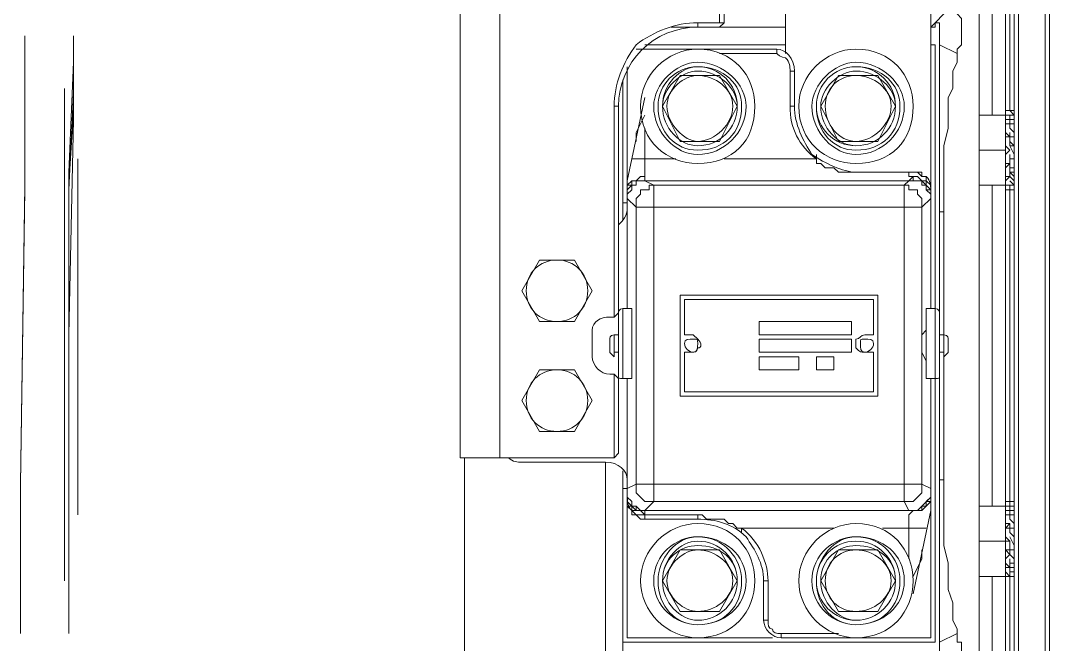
# Model space of a CAD drawing. Header units: millimetres. Extents: x 25083 to 52777, y 24772 to 45779.
# Drawn here: x 46653.2 to 46740.1, y 38603.4 to 38656.1 of the extents above; entities that cross this region are included whole.
import ezdxf

# ---------------------------------------------------------------- set-up
doc = ezdxf.new("R2010")
doc.units = ezdxf.units.MM

# ---------------------------------------------------------------- blocks, each defined once
blk = doc.blocks.new('zw$F4C5')
at = {"color": 7, "lineweight": 5}
for points in [[(626.854, 228.014), (626.854, 94.697)], [(627.225, 228.386), (627.225, 94.697)], [(629.454, 94.697), (629.454, 228.386)], [(629.454, 228.014), (629.454, 95.439)], [(629.825, 228.386), (629.825, 96.553)], [(626.111, 103.238), (626.111, 224.301)], [(623.883, 215.388), (623.883, 106.209)], [(607.543, 185.308), (607.543, 206.476)], [(619.798, 173.425), (619.798, 206.476)], [(580.063, 151.143), (580.063, 204.247)], [(583.405, 204.247), (583.405, 151.143)], [(601.973, 187.908), (601.973, 204.247)], [(602.344, 203.876), (602.344, 187.908)], [(624.997, 180.109), (624.997, 202.762)], [(626.483, 180.48), (626.483, 202.391)], [(619.798, 187.536), (621.284, 189.022), (621.284, 189.764)], [(621.284, 189.764), (621.655, 189.764), (621.655, 189.393), (622.026, 189.022), (622.026, 188.65), (622.398, 188.279), (622.398, 186.051), (622.026, 185.68), (622.026, 185.308)], [(600.116, 187.908), (601.973, 187.908)], [(600.116, 187.908), (600.116, 187.536)], [(601.973, 187.908), (602.344, 187.908)], [(601.973, 187.536), (602.344, 187.908)], [(620.541, 187.908), (620.17, 187.908), (620.17, 187.536), (619.798, 187.536)], [(620.541, 163.398), (620.541, 187.908)], [(620.541, 161.541), (620.541, 187.908)], [(607.543, 187.536), (597.888, 187.536)], [(601.973, 187.536), (600.116, 187.536)], [(543.298, 184.565), (543.298, 186.794)], [(543.298, 186.794), (543.298, 174.167)], [(547.383, 186.794), (547.383, 184.565)], [(547.383, 184.937), (547.383, 186.794)], [(595.66, 186.051), (607.543, 186.051)], [(619.798, 186.051), (620.17, 186.051)], [(620.17, 186.051), (620.17, 163.769)], [(620.541, 186.051), (622.026, 185.308)], [(594.917, 185.68), (606.801, 185.68)], [(606.801, 185.308), (601.973, 185.308)], [(606.801, 185.308), (606.801, 185.68)], [(620.912, 171.939), (620.912, 177.51), (621.284, 178.995), (621.284, 181.595), (621.655, 182.337), (621.655, 183.823), (622.026, 184.565), (622.026, 185.308)], [(543.298, 173.796), (543.298, 184.565)], [(547.383, 184.565), (547.012, 175.281)], [(547.383, 179.738), (547.383, 184.937)], [(547.383, 181.966), (547.383, 183.823)], [(547.383, 183.823), (547.383, 180.48)], [(594.174, 173.425), (594.174, 184.194)], [(598.631, 183.451), (597.145, 180.852)], [(601.973, 183.451), (598.631, 183.451)], [(603.458, 180.852), (601.973, 183.451)], [(608.286, 183.823), (607.915, 183.823)], [(607.915, 180.852), (607.915, 183.823)], [(608.286, 183.823), (608.286, 180.852)], [(612, 183.451), (610.514, 180.852)], [(615.342, 183.451), (612, 183.451)], [(616.827, 180.852), (615.342, 183.451)], [(593.803, 171.197), (593.803, 183.08)], [(546.64, 182.337), (546.64, 180.48)], [(546.64, 180.852), (546.64, 182.337)], [(547.012, 173.796), (547.383, 181.966)], [(546.64, 179.366), (546.64, 180.852)], [(546.64, 158.199), (546.64, 180.852)], [(546.64, 180.852), (546.64, 179.738)], [(593.432, 180.852), (593.06, 180.852)], [(593.06, 163.027), (593.06, 180.852)], [(593.432, 180.852), (593.432, 163.398)], [(594.174, 174.539), (595.66, 181.595)], [(597.145, 180.852), (598.631, 177.881)], [(601.973, 177.881), (603.458, 180.852)], [(607.915, 180.852), (608.286, 180.852)], [(610.514, 180.852), (612, 177.881)], [(615.342, 177.881), (616.827, 180.852)], [(547.383, 180.48), (547.012, 174.167)], [(594.917, 177.881), (594.917, 178.624), (595.66, 180.109)], [(623.883, 180.109), (626.111, 180.109)], [(623.883, 180.109), (623.883, 174.167)], [(623.883, 178.624), (623.883, 180.109)], [(626.483, 180.48), (626.111, 180.48)], [(626.111, 179.738), (626.111, 180.109)], [(626.111, 180.109), (626.483, 180.109)], [(626.111, 174.167), (626.111, 180.109)], [(626.483, 180.109), (626.111, 180.109)], [(626.483, 180.48), (626.854, 180.48)], [(626.483, 180.48), (626.854, 180.48)], [(626.483, 180.48), (626.854, 180.109)], [(626.483, 180.48), (626.854, 180.109)], [(626.483, 180.109), (626.854, 180.109)], [(626.483, 180.109), (626.854, 180.109)], [(626.483, 180.109), (626.483, 179.738)], [(626.483, 180.109), (626.483, 179.738)], [(546.64, 179.366), (546.64, 176.024)], [(546.64, 177.881), (546.64, 179.366)], [(547.012, 161.541), (547.383, 179.738)], [(626.111, 179.738), (626.483, 179.738), (626.483, 179.366)], [(626.483, 179.366), (626.111, 179.366)], [(626.483, 179.738), (626.854, 179.738)], [(626.483, 179.738), (626.854, 179.738)], [(626.483, 179.738), (626.483, 179.366)], [(626.483, 179.738), (626.483, 179.366)], [(626.483, 179.366), (626.483, 178.995)], [(626.483, 179.366), (626.854, 179.366)], [(626.483, 179.366), (626.854, 179.366)], [(626.483, 179.366), (626.483, 178.995), (626.854, 178.624)], [(626.483, 179.366), (626.483, 178.995)], [(626.854, 179.738), (626.854, 179.366)], [(546.64, 178.995), (546.64, 175.281)], [(546.64, 178.624), (546.64, 169.34)], [(595.66, 178.995), (595.66, 174.91)], [(623.883, 177.138), (623.883, 178.624)], [(626.111, 178.624), (626.483, 178.252)], [(626.483, 178.252), (626.111, 178.252)], [(626.111, 178.252), (626.483, 178.252)], [(626.483, 178.995), (626.854, 178.624)], [(626.483, 178.624), (626.483, 178.252), (626.854, 178.252)], [(626.483, 178.624), (626.483, 178.252)], [(626.483, 178.252), (626.483, 177.881)], [(626.483, 178.252), (626.854, 178.252)], [(626.483, 178.252), (626.483, 177.51), (626.854, 177.51)], [(626.483, 178.252), (626.483, 177.881)], [(626.854, 178.624), (626.854, 178.252)], [(546.64, 174.91), (546.64, 177.881)], [(546.64, 177.881), (546.64, 177.51)], [(598.631, 177.881), (601.973, 177.881)], [(612, 177.881), (615.342, 177.881)], [(626.111, 177.51), (626.483, 177.138)], [(626.483, 177.881), (626.854, 177.51)], [(626.483, 177.51), (626.854, 176.767)], [(626.483, 177.51), (626.854, 176.767)], [(626.854, 177.51), (626.854, 177.138)], [(546.64, 176.767), (546.64, 175.281)], [(610.143, 176.396), (610.143, 176.767)], [(623.883, 177.138), (626.111, 177.138)], [(623.883, 175.653), (623.883, 177.138)], [(626.483, 177.138), (626.111, 176.767)], [(626.483, 176.767), (626.483, 176.396)], [(626.483, 176.767), (626.483, 176.396)], [(626.854, 177.138), (626.854, 176.767)], [(546.64, 147.058), (546.64, 176.396)], [(546.64, 170.825), (546.64, 176.396)], [(547.755, 176.396), (547.755, 173.796)], [(547.755, 173.796), (547.755, 176.396)], [(547.755, 176.396), (547.755, 173.796)], [(547.755, 176.396), (547.755, 173.796)], [(594.546, 176.396), (598.259, 176.396)], [(602.344, 176.396), (610.143, 176.396)], [(610.143, 176.396), (610.143, 176.024), (610.514, 176.024), (610.886, 175.653), (611.628, 175.653), (612, 175.281), (613.485, 175.281)], [(623.883, 174.167), (623.883, 175.653)], [(626.483, 176.024), (626.111, 175.653)], [(626.483, 176.024), (626.111, 176.024)], [(626.111, 176.024), (626.483, 176.024)], [(626.483, 176.396), (626.483, 175.653)], [(626.483, 176.396), (626.483, 176.024)], [(626.483, 176.396), (626.854, 176.396)], [(626.483, 176.396), (626.854, 176.396)], [(626.483, 176.024), (626.483, 175.653)], [(626.483, 175.653), (626.483, 175.281)], [(626.483, 175.653), (626.483, 175.281)], [(626.483, 175.653), (626.854, 175.653)], [(626.483, 175.653), (626.854, 175.653)], [(626.854, 176.024), (626.854, 175.653)], [(547.012, 148.544), (547.012, 175.281)], [(594.174, 173.053), (594.174, 173.796), (594.546, 174.167), (594.546, 174.539), (595.66, 174.539), (595.66, 174.91)], [(594.174, 173.425), (594.174, 174.167), (594.546, 174.539), (594.917, 174.539), (595.288, 174.91), (595.66, 174.91)], [(594.174, 173.425), (594.174, 174.167), (594.546, 174.167), (594.546, 174.539), (594.917, 174.539), (595.288, 174.91), (595.66, 174.91)], [(595.66, 174.539), (595.66, 174.91)], [(613.485, 175.281), (618.313, 175.281)], [(613.485, 175.281), (618.313, 175.281)], [(617.941, 174.91), (617.941, 175.281)], [(617.941, 174.91), (618.684, 174.91), (619.055, 174.539), (619.427, 174.539), (619.427, 174.167), (619.798, 173.796)], [(617.941, 174.91), (618.313, 174.91)], [(618.313, 174.91), (617.941, 174.539)], [(618.313, 175.281), (618.684, 175.281), (619.055, 174.91)], [(618.684, 175.281), (618.313, 175.281)], [(618.313, 174.91), (618.684, 174.91), (619.055, 174.539), (619.427, 174.539), (619.427, 174.167), (619.798, 173.796), (619.798, 173.425)], [(618.313, 174.91), (618.313, 174.539), (619.055, 174.539), (619.427, 174.167), (619.427, 173.796), (619.798, 173.796), (619.798, 173.053)], [(619.055, 175.281), (618.684, 175.281)], [(619.055, 174.91), (619.055, 175.281)], [(619.055, 175.281), (619.055, 174.91)], [(619.055, 174.91), (619.427, 174.91)], [(619.427, 174.91), (619.055, 174.91)], [(619.427, 174.91), (619.427, 174.539), (619.798, 174.167), (619.798, 173.796)], [(626.483, 174.91), (626.111, 174.539)], [(626.111, 174.91), (626.483, 174.91)], [(626.483, 175.281), (626.483, 174.91)], [(626.483, 175.281), (626.483, 174.91)], [(626.483, 175.281), (626.854, 174.91)], [(626.483, 175.281), (626.854, 175.281)], [(626.483, 174.91), (626.854, 174.539)], [(626.483, 174.91), (626.854, 174.539)], [(626.854, 175.281), (626.854, 174.91)], [(626.854, 174.91), (626.854, 175.281)], [(626.854, 174.539), (626.854, 174.91)], [(626.854, 174.91), (626.854, 174.539)], [(543.298, 174.167), (542.927, 148.915)], [(542.927, 141.116), (542.927, 148.915), (543.298, 173.796)], [(547.755, 174.167), (547.755, 153)], [(547.755, 173.796), (547.755, 161.17)], [(547.755, 173.796), (547.755, 153.371)], [(547.755, 148.915), (547.755, 173.796)], [(595.66, 174.539), (594.917, 174.539), (594.917, 174.167), (594.546, 174.167), (594.546, 173.796), (594.174, 173.425), (594.174, 173.053)], [(594.917, 172.311), (594.917, 173.053), (595.288, 173.425), (595.288, 173.796), (596.031, 173.796), (596.031, 174.167), (596.403, 174.167)], [(617.941, 174.539), (595.66, 174.539)], [(596.403, 174.167), (595.66, 174.539)], [(596.403, 174.167), (617.57, 174.167)], [(596.403, 174.167), (596.403, 147.43)], [(617.941, 174.539), (617.57, 174.167)], [(617.57, 174.167), (617.941, 174.167), (617.941, 173.796), (618.684, 173.796), (618.684, 173.425), (619.055, 173.053), (619.055, 172.311)], [(617.57, 147.43), (617.57, 174.167)], [(619.798, 173.053), (619.798, 173.425), (619.427, 173.796), (619.427, 174.167), (619.055, 174.167), (619.055, 174.539), (617.941, 174.539)], [(619.798, 173.796), (619.798, 173.425)], [(623.883, 174.167), (626.111, 174.167)], [(624.997, 147.058), (624.997, 174.167)], [(626.111, 174.539), (626.111, 174.167)], [(626.111, 174.167), (626.483, 174.167)], [(626.483, 174.167), (626.111, 174.167)], [(626.111, 173.796), (626.483, 173.796)], [(626.483, 174.539), (626.854, 174.167)], [(626.483, 174.539), (626.854, 174.167)], [(626.483, 174.167), (626.483, 173.796)], [(626.483, 174.167), (626.483, 173.796)], [(626.483, 174.167), (626.854, 174.167)], [(626.483, 174.167), (626.854, 174.167)], [(626.854, 173.796), (626.483, 173.796)], [(626.483, 173.796), (626.854, 173.796)], [(626.483, 173.796), (626.854, 173.796)], [(626.483, 147.43), (626.483, 173.796)], [(626.854, 174.167), (626.854, 174.539)], [(594.174, 173.053), (594.174, 173.425)], [(594.174, 163.769), (594.174, 173.425)], [(594.174, 173.053), (594.917, 172.311)], [(594.174, 173.053), (594.174, 163.769)], [(619.055, 172.311), (619.798, 173.053)], [(619.798, 173.425), (619.798, 163.769)], [(619.798, 173.053), (619.798, 173.425)], [(619.798, 163.769), (619.798, 173.053)], [(594.174, 172.682), (593.803, 172.682)], [(619.055, 172.311), (594.917, 172.311)], [(594.917, 148.915), (594.917, 172.311)], [(619.055, 172.311), (619.055, 148.915)], [(620.912, 171.939), (620.541, 171.939)], [(620.912, 149.286), (620.912, 171.939)], [(546.64, 169.34), (546.64, 153.371)], [(586.747, 167.854), (585.262, 165.255)], [(589.718, 167.854), (586.747, 167.854)], [(591.204, 165.255), (589.718, 167.854)], [(585.262, 165.255), (586.747, 162.655)], [(589.718, 162.655), (591.204, 165.255)], [(598.631, 164.883), (615.342, 164.883)], [(598.631, 156.342), (598.631, 164.883)], [(614.97, 164.512), (599.002, 164.512)], [(599.002, 164.512), (599.002, 161.541)], [(614.97, 161.541), (614.97, 164.512)], [(615.342, 164.883), (615.342, 156.342)], [(547.755, 153), (547.755, 164.141)], [(593.432, 163.398), (593.06, 163.027)], [(593.432, 163.398), (593.432, 158.199)], [(593.803, 163.769), (594.546, 163.769)], [(593.803, 163.769), (593.803, 157.828)], [(594.546, 163.398), (594.546, 163.769)], [(594.546, 163.769), (594.546, 157.828)], [(594.546, 160.798), (594.546, 163.398)], [(594.546, 163.398), (594.546, 157.828)], [(619.427, 157.828), (619.427, 159.313), (619.055, 160.056), (619.055, 161.541), (619.427, 161.913), (619.427, 163.398)], [(619.427, 163.769), (620.17, 163.769)], [(619.427, 163.769), (619.427, 157.828)], [(619.427, 163.398), (619.427, 163.769)], [(619.427, 163.398), (619.427, 157.828)], [(620.17, 157.828), (620.17, 163.769)], [(620.541, 158.199), (620.541, 163.398)], [(586.747, 162.655), (589.718, 162.655)], [(592.689, 163.027), (593.06, 163.027)], [(605.315, 162.655), (613.114, 162.655)], [(605.315, 161.541), (605.315, 162.655)], [(613.114, 162.655), (613.114, 161.541)], [(547.012, 143.716), (547.012, 161.913)], [(591.204, 159.684), (591.204, 161.913)], [(547.012, 142.602), (547.012, 161.17)], [(593.06, 161.541), (593.432, 161.541)], [(593.06, 161.541), (593.06, 159.684)], [(593.06, 159.684), (593.06, 161.541)], [(594.546, 157.828), (594.546, 160.798)], [(599.002, 161.541), (599.745, 161.541)], [(613.114, 161.541), (605.315, 161.541)], [(605.315, 161.17), (613.114, 161.17)], [(605.315, 160.056), (605.315, 161.17)], [(613.114, 161.17), (613.114, 160.056)], [(614.228, 161.541), (614.97, 161.541)], [(620.541, 161.541), (620.912, 161.541)], [(620.912, 161.541), (620.912, 159.684)], [(593.432, 160.056), (593.06, 160.056)], [(599.745, 160.056), (599.002, 160.056)], [(599.002, 160.056), (599.002, 156.713)], [(613.114, 160.056), (605.315, 160.056)], [(614.97, 160.056), (614.228, 160.056)], [(614.97, 156.713), (614.97, 160.056)], [(620.912, 160.056), (620.541, 160.056)], [(620.541, 133.689), (620.541, 160.056)], [(605.315, 159.684), (608.657, 159.684)], [(605.315, 158.57), (605.315, 159.684)], [(608.657, 159.684), (608.657, 158.57)], [(610.143, 159.684), (611.628, 159.684)], [(610.143, 158.57), (610.143, 159.684)], [(611.628, 159.684), (611.628, 158.57)], [(586.747, 158.57), (585.262, 155.971)], [(589.718, 158.57), (586.747, 158.57)], [(591.204, 155.971), (589.718, 158.57)], [(593.06, 158.199), (592.689, 158.199)], [(593.06, 158.199), (593.432, 157.828)], [(593.06, 151.143), (593.06, 158.199)], [(608.657, 158.57), (605.315, 158.57)], [(611.628, 158.57), (610.143, 158.57)], [(593.432, 157.828), (593.432, 151.514)], [(594.546, 157.828), (593.803, 157.828)], [(594.174, 148.172), (594.174, 157.828)], [(594.174, 157.828), (594.174, 148.172)], [(620.17, 157.828), (619.427, 157.828)], [(619.798, 148.172), (619.798, 157.828)], [(619.798, 157.828), (619.798, 148.172)], [(620.17, 157.828), (620.17, 135.546)], [(620.541, 133.689), (620.541, 157.828)], [(599.002, 156.713), (614.97, 156.713)], [(585.262, 155.971), (586.747, 153.371)], [(589.718, 153.371), (591.204, 155.971)], [(615.342, 156.342), (598.631, 156.342)], [(546.64, 154.857), (546.64, 146.687)], [(547.755, 150.772), (547.755, 153.371)], [(547.755, 153.371), (547.755, 146.315)], [(547.755, 150.4), (547.755, 153)], [(586.747, 153.371), (589.718, 153.371)], [(593.432, 151.514), (593.06, 151.143)], [(547.755, 148.915), (547.755, 150.772)], [(547.755, 148.544), (547.755, 150.772)], [(580.063, 151.143), (593.06, 151.143)], [(580.434, 131.832), (580.434, 151.143)], [(592.318, 150.772), (585.262, 150.772)], [(592.318, 128.862), (592.318, 150.772)], [(546.64, 150.029), (546.64, 145.201)], [(546.64, 149.658), (546.64, 146.687)], [(593.803, 112.522), (593.803, 150.029)], [(542.927, 148.915), (542.927, 136.289)], [(546.64, 144.087), (546.64, 148.915)], [(547.755, 146.315), (547.755, 148.915)], [(547.755, 148.915), (547.755, 146.315)], [(547.755, 146.315), (547.755, 148.915)], [(594.917, 148.915), (594.174, 148.544)], [(594.917, 148.915), (619.055, 148.915)], [(596.403, 147.43), (595.66, 147.43), (594.917, 148.172), (594.917, 148.915)], [(619.055, 148.915), (619.055, 148.172), (618.313, 147.43), (617.57, 147.43)], [(619.798, 148.544), (619.055, 148.915)], [(620.541, 149.286), (620.912, 149.286)], [(622.026, 136.289), (622.026, 136.66), (621.655, 137.403), (621.655, 138.888), (621.284, 140.002), (621.284, 142.23), (620.912, 143.716), (620.912, 149.286)], [(546.64, 147.801), (546.64, 143.716)], [(593.803, 148.544), (594.174, 148.544)], [(594.174, 148.544), (594.174, 147.801), (594.546, 147.43), (594.546, 147.058), (594.917, 147.058), (595.288, 146.687), (595.66, 146.687)], [(594.174, 148.544), (594.174, 148.172)], [(595.66, 146.687), (594.917, 146.687), (594.917, 147.058), (594.546, 147.058), (594.546, 147.43), (594.174, 147.801), (594.174, 148.172)], [(594.174, 148.172), (594.174, 147.801)], [(594.174, 147.801), (594.174, 148.172)], [(595.66, 146.687), (594.546, 146.687), (594.546, 147.058), (594.174, 147.058), (594.174, 147.801)], [(595.66, 146.315), (595.288, 146.687), (594.917, 146.687), (594.174, 147.43), (594.174, 147.801)], [(594.546, 146.687), (594.174, 147.058), (594.174, 147.801)], [(594.174, 147.801), (594.174, 135.917)], [(617.941, 146.687), (618.684, 146.687), (619.798, 147.801), (619.798, 148.544)], [(619.798, 147.801), (619.798, 147.43), (619.055, 146.687), (618.313, 146.687), (617.941, 146.315)], [(619.798, 148.172), (619.798, 147.801), (619.427, 147.43), (619.427, 147.058), (619.055, 147.058), (619.055, 146.687), (618.313, 146.687)], [(619.798, 147.801), (619.798, 147.43), (619.427, 147.43), (619.427, 147.058), (619.055, 146.687), (618.313, 146.687)], [(619.798, 148.544), (619.798, 148.172)], [(619.798, 147.801), (619.798, 148.172)], [(619.798, 135.917), (619.798, 147.801)], [(546.64, 147.43), (546.64, 144.087)], [(547.012, 147.058), (547.012, 140.374)], [(595.66, 146.687), (596.403, 147.43)], [(617.57, 147.43), (596.403, 147.43)], [(617.57, 147.43), (617.941, 146.687)], [(623.883, 147.058), (626.111, 147.058)], [(623.883, 147.058), (623.883, 141.116)], [(623.883, 145.573), (623.883, 147.058)], [(626.483, 147.43), (626.111, 147.43)], [(626.111, 147.43), (626.483, 147.43), (626.483, 147.058)], [(626.111, 141.116), (626.111, 147.058)], [(626.483, 147.058), (626.111, 147.058)], [(626.483, 147.43), (626.854, 147.43)], [(626.483, 147.43), (626.854, 147.43)], [(626.483, 147.43), (626.854, 147.43)], [(626.483, 147.43), (626.854, 147.43)], [(626.483, 147.43), (626.483, 147.058)], [(626.483, 147.43), (626.483, 147.058)], [(626.483, 147.058), (626.854, 147.058)], [(626.483, 147.058), (626.854, 147.058)], [(626.483, 147.058), (626.483, 146.687)], [(626.483, 147.058), (626.483, 146.687)], [(626.854, 147.43), (626.854, 147.058)], [(546.64, 143.716), (546.64, 146.687)], [(594.917, 146.315), (594.546, 146.687)], [(594.546, 146.687), (594.546, 146.315)], [(594.546, 146.315), (594.917, 146.315)], [(595.66, 146.315), (594.917, 146.315)], [(594.917, 146.315), (595.288, 145.944)], [(595.66, 146.687), (617.941, 146.687)], [(595.66, 146.315), (595.66, 146.687)], [(600.116, 146.315), (595.66, 146.315)], [(595.66, 145.944), (595.66, 146.315)], [(595.66, 146.315), (595.66, 145.944)], [(603.83, 145.201), (603.458, 145.201), (603.087, 145.573), (602.716, 145.573), (602.344, 145.944), (600.859, 145.944), (600.487, 146.315), (600.116, 146.315)], [(600.116, 145.944), (600.116, 146.315)], [(617.941, 146.687), (618.313, 146.687)], [(618.313, 146.687), (617.941, 146.315)], [(617.941, 142.602), (617.941, 146.315)], [(618.313, 139.631), (619.798, 146.687)], [(626.111, 146.687), (626.483, 146.687)], [(626.483, 146.687), (626.483, 146.315), (626.111, 146.315)], [(626.483, 146.687), (626.854, 146.687)], [(626.483, 146.687), (626.854, 146.687)], [(626.483, 146.687), (626.483, 146.315)], [(626.483, 146.687), (626.483, 146.315)], [(626.483, 146.315), (626.854, 146.315)], [(626.483, 146.315), (626.854, 146.315)], [(626.483, 146.315), (626.483, 145.944), (626.854, 145.573)], [(626.483, 146.315), (626.483, 145.944)], [(626.854, 146.687), (626.854, 146.315)], [(546.64, 145.201), (546.64, 142.23)], [(546.64, 145.201), (546.64, 140.745)], [(547.012, 145.573), (547.012, 140.374)], [(595.288, 145.944), (595.66, 145.944)], [(600.116, 145.944), (595.66, 145.944)], [(611.628, 145.201), (603.83, 145.201)], [(603.83, 145.201), (603.83, 144.83)], [(619.427, 145.201), (615.713, 145.201)], [(623.883, 144.087), (623.883, 145.573)], [(626.483, 145.573), (626.111, 145.201)], [(626.111, 145.573), (626.483, 145.573)], [(626.111, 145.201), (626.483, 145.201)], [(626.483, 145.944), (626.854, 145.573)], [(626.483, 145.573), (626.483, 145.201), (626.854, 145.201)], [(626.483, 145.573), (626.483, 145.201)], [(626.483, 145.201), (626.483, 144.83)], [(626.483, 145.201), (626.854, 145.201)], [(626.483, 145.201), (626.483, 144.83), (626.854, 144.459)], [(626.483, 145.201), (626.483, 144.83)], [(626.854, 145.573), (626.854, 145.201)], [(626.111, 144.459), (626.483, 144.087)], [(626.483, 144.83), (626.854, 144.459)], [(626.483, 144.459), (626.854, 143.716)], [(626.483, 144.459), (626.854, 143.716)], [(626.854, 144.459), (626.854, 144.087)], [(546.64, 143.716), (546.64, 141.859)], [(623.883, 144.087), (626.111, 144.087)], [(623.883, 142.602), (623.883, 144.087)], [(626.483, 144.087), (626.111, 144.087)], [(626.483, 144.087), (626.483, 143.345)], [(626.483, 144.087), (626.483, 143.345)], [(547.012, 142.973), (547.012, 138.888)], [(547.012, 138.888), (547.012, 142.602)], [(598.631, 143.345), (597.145, 140.745)], [(601.973, 143.345), (598.631, 143.345)], [(603.458, 140.745), (601.973, 143.345)], [(612, 143.345), (610.514, 140.745)], [(615.342, 143.345), (612, 143.345)], [(616.827, 140.745), (615.342, 143.345)], [(619.055, 143.345), (619.055, 142.602), (618.313, 141.116)], [(623.883, 141.116), (623.883, 142.602)], [(626.483, 143.345), (626.111, 143.345)], [(626.111, 143.345), (626.483, 142.973)], [(626.483, 142.973), (626.111, 142.602)], [(626.483, 143.345), (626.483, 142.973)], [(626.483, 143.345), (626.483, 142.973)], [(626.483, 143.345), (626.854, 143.345)], [(626.483, 143.345), (626.854, 143.345)], [(626.483, 142.973), (626.854, 142.602)], [(626.483, 142.973), (626.854, 142.602)], [(626.483, 142.602), (626.483, 142.23)], [(626.483, 142.602), (626.483, 142.23)], [(626.854, 143.345), (626.854, 142.973)], [(626.854, 142.602), (626.854, 142.973)], [(626.854, 142.973), (626.854, 142.602)], [(546.64, 140.745), (546.64, 142.23)], [(546.64, 141.859), (546.64, 142.23)], [(626.111, 142.23), (626.483, 141.859)], [(626.483, 141.859), (626.111, 141.859)], [(626.483, 142.23), (626.483, 141.859)], [(626.483, 142.23), (626.483, 141.859)], [(626.483, 142.23), (626.854, 142.23)], [(626.483, 142.23), (626.854, 142.23)], [(626.483, 141.859), (626.483, 141.488)], [(626.483, 141.859), (626.483, 141.488)], [(626.483, 141.859), (626.854, 141.859)], [(626.483, 141.859), (626.854, 141.859)], [(626.854, 142.23), (626.854, 141.859)], [(542.927, 136.289), (542.927, 141.116)], [(623.883, 141.116), (626.111, 141.116)], [(624.997, 118.835), (624.997, 141.116)], [(626.111, 141.488), (626.483, 141.116)], [(626.111, 141.488), (626.111, 141.116)], [(626.111, 141.116), (626.483, 141.116)], [(626.483, 141.116), (626.111, 141.116)], [(626.483, 141.488), (626.483, 141.116)], [(626.483, 141.488), (626.483, 141.116)], [(626.483, 141.488), (626.854, 141.488)], [(626.483, 141.488), (626.854, 141.488)], [(626.854, 141.116), (626.483, 141.116)], [(626.483, 141.116), (626.854, 141.116)], [(626.483, 141.116), (626.854, 141.116)], [(626.483, 141.116), (626.854, 141.116)], [(626.483, 141.116), (626.854, 141.116)], [(626.483, 118.835), (626.483, 141.116)], [(626.854, 141.488), (626.854, 141.116)], [(547.012, 136.289), (547.012, 140.374)], [(547.012, 140.374), (547.012, 136.289)], [(597.145, 140.745), (598.631, 138.146)], [(601.973, 138.146), (603.458, 140.745)], [(606.058, 140.745), (605.687, 140.745)], [(605.687, 137.403), (605.687, 140.745)], [(606.058, 140.745), (606.058, 137.403)], [(610.514, 140.745), (612, 138.146)], [(615.342, 138.146), (616.827, 140.745)], [(598.631, 138.146), (601.973, 138.146)], [(605.687, 137.403), (606.058, 137.403)], [(612, 138.146), (615.342, 138.146)], [(606.429, 135.917), (594.174, 135.917)], [(607.172, 136.289), (612, 136.289)], [(607.172, 136.289), (607.172, 135.917)], [(619.798, 135.917), (607.172, 135.917)], [(620.541, 135.546), (622.026, 136.289)], [(622.026, 136.289), (622.026, 135.546), (622.398, 135.546), (622.398, 133.318), (622.026, 132.947), (622.026, 132.204), (621.655, 132.204), (621.655, 131.832), (621.284, 131.461)], [(620.17, 135.546), (593.803, 135.546)]]:
    blk.add_lwpolyline(points, dxfattribs=at)
for points in [[(600.116, 187.908), (598.259, 187.908), (596.403, 187.165), (594.917, 186.051)], [(600.116, 187.536), (596.403, 187.536), (593.432, 184.565), (593.432, 180.852)], [(594.917, 186.051), (593.803, 184.565), (593.06, 182.709), (593.06, 180.852)], [(608.286, 183.823), (608.286, 184.937), (607.543, 185.68), (606.801, 185.68)], [(606.801, 185.308), (606.801, 185.308), (607.172, 184.937), (607.543, 184.937)], [(607.543, 184.937), (607.915, 184.565), (607.915, 184.194), (607.915, 183.823)], [(600.116, 184.194), (598.259, 184.194), (596.774, 182.709), (596.774, 180.852)], [(603.83, 180.852), (603.83, 182.709), (602.344, 184.194), (600.116, 184.194)], [(613.485, 184.194), (611.628, 184.194), (610.143, 182.709), (610.143, 180.852)], [(617.199, 180.852), (617.199, 182.709), (615.713, 184.194), (613.485, 184.194)], [(596.774, 180.852), (596.774, 178.624), (598.259, 177.138), (600.116, 177.138)], [(600.116, 177.138), (602.344, 177.138), (603.83, 178.624), (603.83, 180.852)], [(607.915, 180.852), (607.915, 178.995), (608.657, 177.51), (610.143, 176.396)], [(608.286, 180.852), (608.286, 179.366), (609.029, 177.881), (609.771, 176.767)], [(610.143, 180.852), (610.143, 178.624), (611.628, 177.138), (613.485, 177.138)], [(613.485, 177.138), (615.713, 177.138), (617.199, 178.624), (617.199, 180.852)], [(609.771, 176.767), (610.886, 176.024), (612.371, 175.281), (613.485, 175.281)], [(594.174, 174.91), (594.174, 174.91), (594.174, 174.539), (594.174, 174.539)], [(619.055, 175.281), (619.055, 175.281), (619.055, 175.281), (618.684, 175.281)], [(619.798, 173.796), (619.798, 174.167), (619.798, 174.539), (619.427, 174.91)], [(593.432, 170.825), (593.803, 171.197), (594.174, 171.568), (594.174, 172.311)], [(593.803, 163.769), (593.432, 163.769), (593.432, 163.398), (593.432, 163.398)], [(620.541, 163.398), (620.541, 163.398), (620.541, 163.769), (620.17, 163.769)], [(592.689, 163.027), (591.946, 163.027), (591.204, 162.655), (591.204, 161.913)], [(593.06, 161.541), (592.689, 161.541), (592.689, 161.17), (592.689, 161.17)], [(592.689, 161.17), (592.689, 161.17), (592.689, 161.17), (592.689, 160.798)], [(592.689, 160.798), (592.689, 160.798), (592.689, 160.798), (592.689, 160.427)], [(599.745, 161.541), (599.745, 161.541), (600.116, 161.17), (600.116, 161.17)], [(600.116, 161.17), (600.487, 160.798), (600.487, 160.427), (600.116, 160.427)], [(614.228, 161.541), (613.856, 161.541), (613.856, 161.17), (613.485, 161.17)], [(613.485, 161.17), (613.485, 160.798), (613.485, 160.427), (613.485, 160.427)], [(621.284, 161.17), (621.284, 161.17), (621.284, 161.541), (620.912, 161.541)], [(621.284, 160.798), (621.284, 161.17), (621.284, 161.17), (621.284, 161.17)], [(621.284, 160.798), (621.284, 160.798), (621.284, 160.798), (621.284, 160.427)], [(592.689, 160.427), (592.689, 160.427), (592.689, 160.427), (592.689, 160.056)], [(592.689, 160.056), (592.689, 160.056), (592.689, 160.056), (593.06, 159.684)], [(600.116, 160.427), (600.116, 160.056), (599.745, 160.056), (599.745, 160.056)], [(613.485, 160.427), (613.856, 160.056), (613.856, 160.056), (614.228, 160.056)], [(620.912, 159.684), (621.284, 160.056), (621.284, 160.056), (621.284, 160.056)], [(621.284, 160.056), (621.284, 160.427), (621.284, 160.427), (621.284, 160.427)], [(591.204, 159.684), (591.204, 158.942), (591.946, 158.199), (592.689, 158.199)], [(593.432, 158.199), (593.432, 157.828), (593.432, 157.828), (593.803, 157.828)], [(620.17, 157.828), (620.541, 157.828), (620.541, 157.828), (620.541, 158.199)], [(584.148, 151.143), (584.519, 150.772), (584.89, 150.772), (585.262, 150.772)], [(594.174, 149.286), (594.174, 150.029), (593.432, 150.772), (592.318, 150.772)], [(594.174, 147.801), (594.174, 147.43), (594.174, 147.058), (594.546, 146.687)], [(594.917, 146.315), (594.917, 146.315), (594.917, 146.315), (594.917, 146.315)], [(619.798, 146.687), (619.798, 146.687), (619.798, 146.687), (619.798, 146.687)], [(604.201, 144.459), (603.087, 145.573), (601.602, 145.944), (600.116, 145.944)], [(603.83, 145.201), (605.315, 144.087), (606.058, 142.23), (606.058, 140.745)], [(600.116, 144.459), (598.259, 144.459), (596.774, 142.602), (596.774, 140.745)], [(603.83, 140.745), (603.83, 142.602), (602.344, 144.459), (600.116, 144.459)], [(605.687, 140.745), (605.687, 142.23), (604.944, 143.345), (604.201, 144.459)], [(613.485, 144.459), (611.628, 144.459), (610.143, 142.602), (610.143, 140.745)], [(617.199, 140.745), (617.199, 142.602), (615.713, 144.459), (613.485, 144.459)], [(596.774, 140.745), (596.774, 138.517), (598.259, 137.031), (600.116, 137.031)], [(600.116, 137.031), (602.344, 137.031), (603.83, 138.517), (603.83, 140.745)], [(610.143, 140.745), (610.143, 138.517), (611.628, 137.031), (613.485, 137.031)], [(613.485, 137.031), (615.713, 137.031), (617.199, 138.517), (617.199, 140.745)], [(605.687, 137.403), (605.687, 136.66), (606.429, 135.917), (607.172, 135.917)], [(606.058, 137.403), (606.058, 137.031), (606.058, 136.66), (606.429, 136.66)], [(606.429, 136.66), (606.429, 136.289), (606.801, 136.289), (607.172, 136.289)]]:
    blk.add_open_spline(points, degree=3, dxfattribs=at)
for points in [[(604.944, 180.852), (604.944, 183.451), (603.087, 185.68), (600.116, 185.68), (597.517, 185.68), (595.288, 183.451), (595.288, 180.852), (595.288, 177.881), (597.517, 176.024), (600.116, 176.024), (603.087, 176.024), (604.944, 177.881), (604.944, 180.852)], [(618.313, 180.852), (618.313, 183.451), (616.456, 185.68), (613.485, 185.68), (610.886, 185.68), (608.657, 183.451), (608.657, 180.852), (608.657, 177.881), (610.886, 176.024), (613.485, 176.024), (616.456, 176.024), (618.313, 177.881), (618.313, 180.852)], [(604.201, 180.852), (604.201, 182.709), (602.344, 184.565), (600.116, 184.565), (598.259, 184.565), (596.403, 182.709), (596.403, 180.852), (596.403, 178.624), (598.259, 176.767), (600.116, 176.767), (602.344, 176.767), (604.201, 178.624), (604.201, 180.852)], [(617.57, 180.852), (617.57, 182.709), (615.713, 184.565), (613.485, 184.565), (611.628, 184.565), (609.771, 182.709), (609.771, 180.852), (609.771, 178.624), (611.628, 176.767), (613.485, 176.767), (615.713, 176.767), (617.57, 178.624), (617.57, 180.852)], [(603.458, 180.852), (603.458, 182.709), (601.973, 184.194), (600.116, 184.194), (598.631, 184.194), (597.145, 182.709), (597.145, 180.852), (597.145, 178.995), (598.631, 177.51), (600.116, 177.51), (601.973, 177.51), (603.458, 178.995), (603.458, 180.852)], [(603.458, 180.852), (603.458, 182.337), (601.973, 183.823), (600.116, 183.823), (598.631, 183.823), (597.145, 182.337), (597.145, 180.852), (597.145, 178.995), (598.631, 177.51), (600.116, 177.51), (601.973, 177.51), (603.458, 178.995), (603.458, 180.852)], [(603.087, 180.852), (603.087, 182.337), (601.602, 183.451), (600.116, 183.451), (599.002, 183.451), (597.517, 182.337), (597.517, 180.852), (597.517, 179.366), (599.002, 177.881), (600.116, 177.881), (601.602, 177.881), (603.087, 179.366), (603.087, 180.852)], [(616.827, 180.852), (616.827, 182.709), (615.342, 184.194), (613.485, 184.194), (611.628, 184.194), (610.143, 182.709), (610.143, 180.852), (610.143, 178.995), (611.628, 177.51), (613.485, 177.51), (615.342, 177.51), (616.827, 178.995), (616.827, 180.852)], [(616.827, 180.852), (616.827, 182.337), (615.342, 183.823), (613.485, 183.823), (612, 183.823), (610.514, 182.337), (610.514, 180.852), (610.514, 178.995), (612, 177.51), (613.485, 177.51), (615.342, 177.51), (616.827, 178.995), (616.827, 180.852)], [(616.456, 180.852), (616.456, 182.337), (614.97, 183.451), (613.485, 183.451), (612, 183.451), (610.886, 182.337), (610.886, 180.852), (610.886, 179.366), (612, 177.881), (613.485, 177.881), (614.97, 177.881), (616.456, 179.366), (616.456, 180.852)], [(590.832, 165.255), (590.832, 166.74), (589.718, 167.854), (588.233, 167.854), (586.747, 167.854), (585.633, 166.74), (585.633, 165.255), (585.633, 163.769), (586.747, 162.655), (588.233, 162.655), (589.718, 162.655), (590.832, 163.769), (590.832, 165.255)], [(600.116, 160.798), (600.116, 161.17), (600.116, 161.17), (599.745, 161.17), (599.373, 161.17), (599.002, 161.17), (599.002, 160.798), (599.002, 160.427), (599.373, 160.056), (599.745, 160.056), (600.116, 160.056), (600.116, 160.427), (600.116, 160.798)], [(614.97, 160.798), (614.97, 161.17), (614.599, 161.17), (614.228, 161.17), (613.856, 161.17), (613.856, 161.17), (613.856, 160.798), (613.856, 160.427), (613.856, 160.056), (614.228, 160.056), (614.599, 160.056), (614.97, 160.427), (614.97, 160.798)], [(590.832, 155.971), (590.832, 157.456), (589.718, 158.57), (588.233, 158.57), (586.747, 158.57), (585.633, 157.456), (585.633, 155.971), (585.633, 154.485), (586.747, 153.371), (588.233, 153.371), (589.718, 153.371), (590.832, 154.485), (590.832, 155.971)], [(604.944, 140.745), (604.944, 143.345), (603.087, 145.573), (600.116, 145.573), (597.517, 145.573), (595.288, 143.345), (595.288, 140.745), (595.288, 138.146), (597.517, 135.917), (600.116, 135.917), (603.087, 135.917), (604.944, 138.146), (604.944, 140.745)], [(618.313, 140.745), (618.313, 143.345), (616.456, 145.573), (613.485, 145.573), (610.886, 145.573), (608.657, 143.345), (608.657, 140.745), (608.657, 138.146), (610.886, 135.917), (613.485, 135.917), (616.456, 135.917), (618.313, 138.146), (618.313, 140.745)], [(604.201, 140.745), (604.201, 142.973), (602.344, 144.459), (600.116, 144.459), (598.259, 144.459), (596.403, 142.973), (596.403, 140.745), (596.403, 138.517), (598.259, 137.031), (600.116, 137.031), (602.344, 137.031), (604.201, 138.517), (604.201, 140.745)], [(617.57, 140.745), (617.57, 142.973), (615.713, 144.459), (613.485, 144.459), (611.628, 144.459), (609.771, 142.973), (609.771, 140.745), (609.771, 138.517), (611.628, 137.031), (613.485, 137.031), (615.713, 137.031), (617.57, 138.517), (617.57, 140.745)], [(603.458, 140.745), (603.458, 142.602), (601.973, 144.087), (600.116, 144.087), (598.631, 144.087), (597.145, 142.602), (597.145, 140.745), (597.145, 138.888), (598.631, 137.403), (600.116, 137.403), (601.973, 137.403), (603.458, 138.888), (603.458, 140.745)], [(603.458, 140.745), (603.458, 142.602), (601.973, 143.716), (600.116, 143.716), (598.631, 143.716), (597.145, 142.602), (597.145, 140.745), (597.145, 138.888), (598.631, 137.403), (600.116, 137.403), (601.973, 137.403), (603.458, 138.888), (603.458, 140.745)], [(616.827, 140.745), (616.827, 142.602), (615.342, 144.087), (613.485, 144.087), (611.628, 144.087), (610.143, 142.602), (610.143, 140.745), (610.143, 138.888), (611.628, 137.403), (613.485, 137.403), (615.342, 137.403), (616.827, 138.888), (616.827, 140.745)], [(616.827, 140.745), (616.827, 142.602), (615.342, 143.716), (613.485, 143.716), (612, 143.716), (610.514, 142.602), (610.514, 140.745), (610.514, 138.888), (612, 137.403), (613.485, 137.403), (615.342, 137.403), (616.827, 138.888), (616.827, 140.745)], [(603.087, 140.745), (603.087, 142.23), (601.602, 143.345), (600.116, 143.345), (599.002, 143.345), (597.517, 142.23), (597.517, 140.745), (597.517, 139.26), (599.002, 138.146), (600.116, 138.146), (601.602, 138.146), (603.087, 139.26), (603.087, 140.745)], [(616.456, 140.745), (616.456, 142.23), (614.97, 143.345), (613.485, 143.345), (612, 143.345), (610.886, 142.23), (610.886, 140.745), (610.886, 139.26), (612, 138.146), (613.485, 138.146), (614.97, 138.146), (616.456, 139.26), (616.456, 140.745)]]:
    blk.add_open_spline(points, degree=3, knots=[0, 0, 0, 0, 1, 1, 1, 2, 2, 2, 3, 3, 3, 4, 4, 4, 4], dxfattribs=at)

msp = doc.modelspace()

# ---------------------------------------------------------------- block references
msp.add_blockref('zw$F4C5', (46110.278, 38468.039))

doc.saveas('drawing.dxf')
